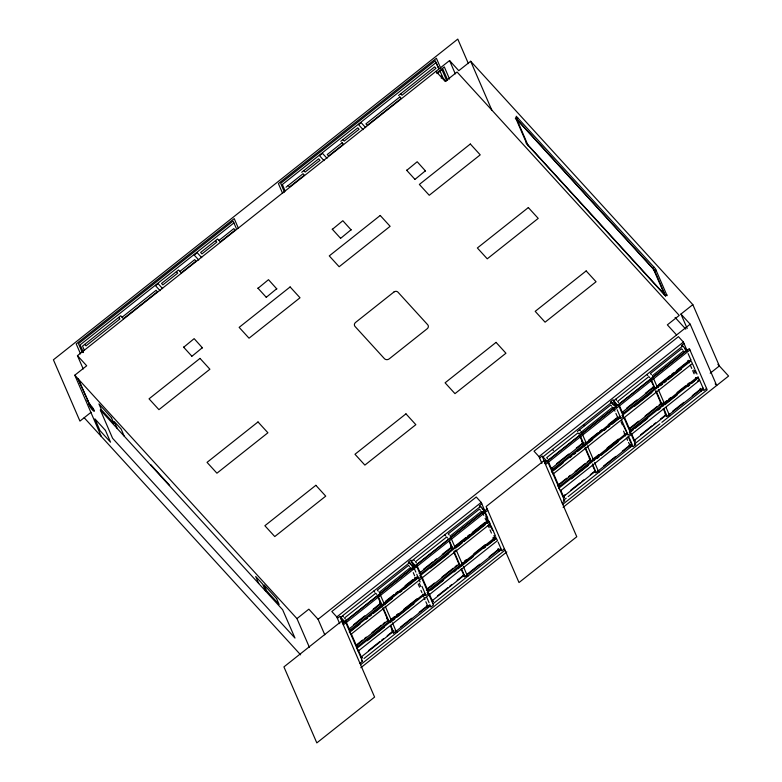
<?xml version="1.0" encoding="UTF-8"?>
<svg xmlns="http://www.w3.org/2000/svg" width="782" height="782" viewBox="0 0 782 782"><rect width="100%" height="100%" fill="white"/><g stroke="black" fill="none" stroke-linecap="round" stroke-linejoin="round"><path stroke-width="1.17" d="M88.092 400.883L78.092 378.82L87.76 400.521M343.21 624.007L340.405 617.526L409.641 562.61L414.264 568.602M487.812 518.251L484.537 510.695L480.578 506.355L480.256 506.932L479.268 505.846L481.82 503.823M492.523 530.479L484.214 511.262L484.537 510.695L415.301 565.601L411.342 561.271L480.578 506.355M615.463 407.178L615.786 406.601L611.827 402.271L542.591 457.177L545.396 463.658M686.401 350.913L686.723 350.346L682.764 346.015L682.442 346.582L681.454 345.497L684.006 343.474M233.926 222.919L80.165 344.862L83.508 352.594M301.715 172.284L318.704 158.814L320.024 160.261L305.156 172.05L303.836 170.603M340.796 141.298L357.785 127.818L359.104 129.265L344.236 141.053L342.917 139.616M398.556 95.482L434.665 66.851L435.985 68.298L401.997 95.238L400.687 93.801M122.08 317.238L156.068 290.288L157.377 291.735L123.4 318.685L120.76 315.791L82.54 346.113L84.329 350.258M179.85 271.422L194.718 259.634L196.038 261.08L181.17 272.869L178.531 269.976L161.542 283.455L162.861 284.892L177.729 273.104L176.409 271.657M218.931 240.426L233.798 228.637L235.118 230.084L220.25 241.873L217.611 238.989L200.622 252.459L201.942 253.906L216.8 242.117L215.49 240.67M286.036 187.211L303.035 173.731L304.354 175.178L289.487 186.966L288.167 185.52M83.215 368.948L77.457 355.663L449.552 60.566L458.78 70.683L470.676 61.25L692.832 304.638L719.362 365.947L710.212 373.2M436.708 72.97L444.323 66.929L449.582 79.09M437.138 73.586L442.866 69.041L447.656 80.126M441.175 78.102L442.592 76.988L439.904 70.761M101.328 436.503L74.798 375.204L86.694 365.771L77.457 355.663M90.986 412.339L79.94 421.097L53.411 359.798L457.783 39.1L468.398 63.625M183.623 347.306L194.141 338.645L202.479 347.912M257.972 288.343L268.49 279.682L276.828 288.949M332.321 229.37L342.839 220.72L351.186 229.976M406.669 170.408L417.187 161.757L425.535 171.014M191.864 356.328L202.382 347.677M266.212 297.365L276.73 288.705M340.561 238.402L351.079 229.742M414.91 179.44L425.428 170.779M517.743 117.857L516.472 118.874L517 119.714L653.508 269.282L664.446 294.413L665.629 295.879L666.899 294.863M654.075 267.219L652.794 268.226L653.332 269.076M656.225 270.201L654.954 271.217L653.762 269.673M309.418 647.388L296.955 618.601L308.851 609.168L318.078 619.276L324.784 634.779M687.173 328.469L680.936 314.071L692.832 304.638M318.078 619.276L690.174 324.188L680.936 314.071M336.788 616.939L481.204 502.415L476.258 496.99L331.842 611.524L336.788 616.939L339.711 623.694M538.974 456.6L683.39 342.066L678.444 336.651L534.028 451.185L538.974 456.6L541.897 463.355M337.394 618.357L339.945 616.333L345.879 622.834L362.506 661.269L359.964 663.292M539.58 458.008L542.131 455.994L548.065 462.494L564.692 500.92L562.15 502.943M682.764 346.015L613.528 400.922L616.226 407.148M577.351 431.478L610.693 405.037L611.68 406.122M579.325 433.648L612.677 407.197L614.984 411.224M344.363 621.856L413.6 566.95M546.55 461.507L615.786 406.601M612.726 404.343L611.827 402.271L611.504 402.838L610.517 401.752L613.068 399.739L617.487 405.252L686.723 350.346M342.721 623.44L487.137 508.906M544.907 463.1L689.323 348.567L707.182 389.827L562.757 504.361M378.644 596.255L380.345 594.907L384.011 603.391L382.31 604.74L379.847 602.032M412.407 569.472L414.108 568.123M483.344 513.217L485.045 511.868M343.327 624.857L487.753 510.323M545.513 464.508L689.939 349.974M353.474 624.818L364.735 615.893M373.18 609.198L380.678 603.245M423.473 569.306L432.857 561.867M434.733 560.381L436.61 558.886M442.231 554.428L451.615 546.989M556.598 463.726L568.797 454.059M576.305 448.106L582.864 442.895M626.597 408.214L636.919 400.032M645.355 393.336L652.862 387.383M349.114 628.894L381.01 603.606M419.113 573.382L451.947 547.351M551.3 468.545L584.134 442.514M622.237 412.29L654.133 387.002M385.418 601.348L393.864 594.652M395.741 593.167L397.618 591.681M405.115 585.728L412.622 579.775M455.417 545.836L465.74 537.654M467.616 536.169L469.493 534.683M472.299 532.444L484.498 522.777M588.543 440.256L597.927 432.817M599.804 431.332L601.681 429.846M608.24 424.636L616.685 417.94M658.542 384.744L669.803 375.819M671.679 374.334L673.556 372.848M676.362 370.609L688.561 360.942M383.874 603.196L416.708 577.165M454.811 546.941L487.636 520.91M586.06 442.856L617.956 417.559M656.059 387.344L689.832 360.561M380.013 603.147L381.411 605.17L350.189 629.93L349.29 628.445M450.95 546.892L452.348 548.915L421.127 573.675L420.227 572.189M551.887 469.044L552.375 469.591L583.597 444.831L582.199 442.798M622.814 412.788L623.313 413.336L654.534 388.576L653.136 386.543M417.784 576.617L416.083 577.966L415.584 577.419M451.273 538.651L454.948 547.136L453.247 548.485L450.774 545.777M488.721 520.362L487.02 521.702L485.114 518.495M582.531 434.557L586.197 443.052L584.506 444.391L581.534 441.146M619.97 416.268L618.269 417.617L617.78 417.07M653.459 378.302L657.134 386.787L655.433 388.136L653.459 385.976M690.907 360.013L689.206 361.362L688.219 360.277M419.895 575.894L488.603 521.399L489.591 522.484L490.197 523.901L350.874 634.388M620.273 416.972L551.466 471.546L552.454 472.631M621.973 415.623L690.789 361.059L691.777 362.134L692.383 363.552L553.069 474.048M350.434 631.612L359.974 624.036M365.702 619.5L367.608 617.985M369.524 616.47L371.43 614.955M373.337 613.45L392.515 598.23M400.061 592.257L401.977 590.733M403.874 589.227L418.184 577.878M430.589 568.035L448.721 553.656M462.084 543.06L455.886 547.977L454.977 546.501M463.99 541.555L485.211 524.722M486.893 523.383L489.229 521.535M552.62 471.263L563.118 462.934M569.795 457.636L571.71 456.121M573.617 454.616L575.523 453.101M577.429 451.585L592.697 439.474M604.154 430.393L606.06 428.878M607.966 427.363L609.882 425.858M611.788 424.343L620.37 417.529M634.691 406.181L651.865 392.554M660.458 385.741L662.364 384.226M664.27 382.721L666.176 381.205M668.092 379.69L681.445 369.094M415.301 565.601L416.816 566.579L421.205 576.725L418.653 578.739L417.666 577.654M619.002 406.239L623.391 416.376L620.84 418.399L619.852 417.314M454.479 551.32L456.17 549.971L462.191 563.881L460.49 565.23L458.516 563.06L453.883 552.356M362.594 640.067L356.035 645.277L356.504 645.834L351.411 634.065M364.471 638.581L366.347 637.095M371.978 632.628L381.362 625.189M383.239 623.704L385.106 622.218M434.469 583.069L426.972 589.022L427.431 589.579L421.879 576.735M441.977 577.116L453.228 568.191M455.104 566.706L456.981 565.22M558.221 484.928L566.657 478.232M568.534 476.746L570.41 475.26M575.102 471.536L585.425 463.355M587.302 461.869L589.169 460.383M638.532 421.234L629.158 428.673L629.627 429.23L624.525 417.461M645.101 416.024L657.291 406.357M659.167 404.871L661.044 403.385M356.357 645.639L388.253 620.341M426.356 590.127L459.19 564.086M557.615 486.033L590.439 460.002M629.481 429.035L662.315 402.994M394.539 616.607L390.785 619.579L391.254 620.136L389.563 621.485L387.579 619.315L382.955 608.611M396.415 615.111L398.292 613.626M403.923 609.168L417.05 598.748M464.537 561.095L466.414 559.599M473.921 553.656L485.172 544.722M592.981 459.23L598.601 454.772M607.047 448.076L618.298 439.142M663.908 402.974L666.723 400.746M668.6 399.26L670.477 397.764M677.046 392.564L685.482 385.868M687.358 384.382L689.235 382.887M356.944 646.137L357.433 646.675L388.654 621.915L387.256 619.891M390.179 620.683L423.013 594.643M427.881 589.872L428.37 590.42L459.591 565.66L458.692 564.174M462.054 563.685L494.889 537.645L493.97 535.523M559.13 485.788L559.619 486.326L590.84 461.566L589.941 460.08M593.303 459.591L625.199 434.303M630.067 429.533L630.556 430.071L661.777 405.311L660.379 403.287M663.302 404.079L696.136 378.048M425.027 593.352L423.326 594.701L422.837 594.164M495.964 537.097L494.263 538.446L493.276 537.361M587.429 445.877L593.44 459.787L591.749 461.136L589.276 458.428M627.213 433.013L625.512 434.352L625.023 433.815M658.356 389.622L664.377 403.532L662.677 404.88L660.213 402.173M698.15 376.748L696.449 378.097L695.951 377.559M356.524 648.63L425.33 594.066M427.138 592.629L495.847 538.143L496.834 539.228L497.44 540.645L358.127 651.132M627.516 433.717L558.71 488.291L559.697 489.366M629.324 432.29L698.033 377.794L699.02 378.879L699.636 380.296L560.313 490.783M367.217 640.781L384.402 627.154M390.071 622.658L392.193 620.976L390.795 618.953M392.984 620.351L394.9 618.836M396.806 617.321L413.981 603.694M423.521 596.128L425.428 594.613M431.156 590.078L443.56 580.234M454.059 571.916L455.965 570.401M457.881 568.885L473.149 556.774M483.638 548.456L485.554 546.941M487.46 545.425L496.052 538.612L495.847 538.143M571.319 478.916L588.494 465.3M597.086 458.487L598.992 456.971M600.899 455.456L618.073 441.84M631.436 431.244L633.342 429.729M635.258 428.213L647.662 418.38M658.151 410.051L660.067 408.536M664.837 404.753L677.241 394.92M687.74 386.591L689.646 385.076M691.552 383.561L698.033 377.794M421.811 578.133L428.448 593.46L425.897 595.483L424.909 594.398M697.671 380.932L699.372 379.583M368.43 650.644L379.69 641.719M381.567 640.223L383.444 638.738M387.198 635.766L392.818 631.299M437.49 595.874L447.812 587.693M449.689 586.207L451.566 584.711M457.187 580.254L462.817 575.787M563.118 496.247L564.995 494.762M570.625 490.294L580 482.856M581.876 481.37L583.753 479.884M590.322 474.674L595.004 470.95M640.614 434.782L651.875 425.858M653.752 424.372L655.629 422.886M660.321 419.162L665.941 414.695M361.255 656.958L394.089 630.918M432.192 600.703L464.088 575.405M563.451 496.609L595.337 471.311M634.378 440.354L666.274 415.056M400.374 627.174L411.635 618.249M419.142 612.296L427.578 605.6M467.558 573.9L479.757 564.223M489.131 556.784L498.515 549.345M603.499 466.082L615.698 456.414M622.267 451.204L629.764 445.261M672.559 411.322L683.82 402.388M692.256 395.692L699.763 389.749M396.015 631.26L427.91 605.962M466.013 575.748L498.848 549.707M598.201 470.911L631.035 444.87M669.138 414.656L701.034 389.358M392.476 622.804L396.151 631.455L394.46 632.804L391.489 629.549M429.924 604.672L428.223 606.021L427.734 605.483M463.403 566.549L467.089 575.2L465.388 576.549L463.413 574.379M500.861 548.417L499.16 549.766L498.173 548.681M594.672 462.621L598.347 471.106L596.646 472.455L594.662 470.285M666.068 407.422L669.275 414.851L667.584 416.2L666.098 414.577M703.047 388.067L701.346 389.416L700.359 388.331M364.041 658.503L430.432 605.855L429.905 605.952L430.892 607.037L433.443 605.014L429.054 594.877M433.081 603.753L501.37 549.599L500.842 549.697L501.829 550.782L504.38 548.759M563.382 500.412L566.227 498.154M568.123 496.648L632.618 445.505L632.091 445.603L628.142 436.483M634.319 444.156L659.93 423.844M661.826 422.348L703.556 389.25L699.812 380.599M631.24 434.528L635.629 444.665L633.088 446.688L632.091 445.603M706.566 388.41L704.015 390.433L703.028 389.348L703.556 389.25M360.57 664.71L504.996 550.176M360.825 667.72L506.804 551.945M563.089 507.313L728.589 376.054L717.896 364.334M617.487 405.252L618.015 405.154M664.446 294.413L527.703 144.641L517 119.714M667.085 295.684L655.384 268.666L516.218 116.235L516.609 117.232M516.775 119.587L515.328 118.248M527.449 144.25L526.003 142.91M675.101 317.453L685.794 329.173M441.273 75.541L445.945 81.524M435.955 71.348L445.193 81.455L457.079 72.022L679.245 315.42L667.349 324.853L676.577 334.96M684.758 348.811L685.257 349.358M686.244 350.444L686.733 350.981M715.159 383.806L716.693 385.487L690.174 324.188M682.618 349.857L681.63 348.782L650.409 373.542L651.396 374.617M684.602 352.027L683.605 350.942L652.384 375.702L653.381 376.787M687.896 360.844L689.294 362.877M695.628 378.126L696.537 379.612M700.037 388.908L701.434 390.932M646.87 374.48L647.858 375.555M649.842 377.726L648.855 376.641L617.633 401.401L618.621 402.486M657.163 386.152L658.073 387.637M656.645 386.249L657.134 386.787M654.035 388.028L654.534 388.576M664.417 402.886L665.316 404.372M663.889 402.994L664.377 403.532M662.207 404.978L663.195 406.063M661.279 404.773L661.777 405.311M669.314 414.206L670.213 415.692M668.786 414.313L669.275 414.851M665.111 413.492L665.599 414.03L663.302 408.722M665.277 414.607L666.675 416.63M406.572 170.173L414.812 179.205M615.649 399.231L616.646 400.316M365.653 127.622L361.137 122.676L358.586 124.69L363.112 129.646M614.036 402.095L615.033 403.18M616.021 404.265L617.008 405.35M622.413 411.85L623.313 413.336M621.886 411.948L622.374 412.485L619.168 405.066M613.332 404.529L614.32 405.614M615.307 406.699L615.805 407.236M622.404 415.291L623.391 416.376M614.105 408.585L614.593 409.123M629.158 428.047L630.556 430.071M617.457 417.647L618.357 419.132M634.554 439.904L635.453 441.39M634.026 440.002L634.525 440.549L631.309 433.12M634.642 443.59L635.629 444.665M624.202 433.844L625.6 435.867M629.099 445.163L630.497 447.187M583.655 424.616L584.643 425.701M579.472 429.797L580.469 430.882M581.456 431.957L582.854 433.99M578.905 433.981L577.918 432.896L546.696 457.656L547.683 458.741M327.003 158.277L322.477 153.331L319.506 155.686L324.031 160.633M586.236 442.407L587.135 443.893M585.708 442.504L586.197 443.052M583.108 444.284L583.597 444.831M592.981 458.604L594.379 460.627M592.952 459.249L593.44 459.787M590.351 461.028L590.84 461.566M598.377 470.461L599.276 471.947M597.849 470.568L598.347 471.106M594.838 471.399L595.737 472.885M552.434 449.376L553.421 450.461M545.083 460.52L546.071 461.605M551.476 468.105L552.375 469.591M550.948 468.203L551.447 468.741L548.231 461.321M332.223 229.136L340.463 238.168M558.221 484.302L559.619 486.326M558.192 484.948L558.69 485.485L553.128 472.641M563.617 496.159L564.516 497.645L564.027 497.108M563.089 496.257L563.587 496.805L560.831 490.441M482.074 508.623L483.071 509.708M484.214 511.262L485.202 512.347M480.431 510.206L479.444 509.121L448.223 533.881L449.21 534.966M482.406 512.376L481.419 511.291L450.197 536.051L451.595 538.075M486.199 521.741L487.108 523.217M492.953 537.938L494.351 539.961M497.851 549.257L499.248 551.281M257.874 288.099L266.115 297.131M201.697 257.649L197.181 252.703L194.2 255.059L198.726 260.015M444.684 534.82L445.672 535.905M447.656 538.075L446.669 536.99L415.447 561.75L416.435 562.835M454.459 546.598L454.948 547.136M451.849 548.378L452.348 548.915M461.732 562.698L463.13 564.721M461.703 563.333L462.191 563.881M467.128 574.555L468.027 576.041M466.6 574.653L467.089 575.2M463.091 574.946L464.488 576.979L463.99 576.432M413.463 559.58L414.46 560.665M162.617 288.646L158.101 283.69L155.55 285.713L160.075 290.669M411.85 562.444L412.837 563.529M413.834 564.614L414.822 565.699M419.699 572.297L420.188 572.835L416.982 565.406M411.635 565.415L412.134 565.963M413.121 567.038L413.619 567.585M420.208 575.64L421.205 576.725M409.494 566.461L408.507 565.386L377.286 590.136L378.273 591.221M411.479 568.631L410.482 567.546L379.27 592.306L380.257 593.391M427.471 588.934L428.37 590.42M414.773 577.448L416.171 579.482M427.461 592.375L428.448 593.46M432.368 600.253L433.267 601.739L432.778 601.192M431.84 600.351L432.329 600.899L429.123 593.47M422.515 594.731L423.414 596.216M426.913 605.512L428.311 607.536M183.516 347.071L191.756 356.093M373.747 591.075L374.744 592.16M376.719 594.33L375.731 593.245L344.51 618.005L345.497 619.09M384.05 602.756L384.949 604.242M383.522 602.854L384.011 603.391M380.912 604.633L381.411 605.17M118.639 317.472L119.959 318.919L85.981 345.869L84.661 344.422M386.591 618.23L387.09 618.777M388.165 621.377L388.654 621.915M396.191 630.81L397.09 632.296M395.663 630.908L396.151 631.455M392.153 631.211L393.551 633.234L393.063 632.687M342.536 615.835L343.523 616.92M340.913 618.699L341.91 619.784M342.897 620.869L343.885 621.954M348.762 628.552L349.261 629.09L346.045 621.661M350.268 632.98L349.28 631.895L418.087 577.321L416.738 574.213M356.035 644.651L357.433 646.675M361.431 656.509L362.33 657.994L361.841 657.447M360.903 656.606L361.401 657.154L358.185 649.725M361.519 660.184L362.506 661.269M74.798 375.204L296.955 618.601M150.838 464.713L169.694 485.368M84.182 417.725L300.62 654.847M664.211 294.208L664.485 295.254M683.39 342.066L687.241 350.952M688.121 353.581L690.926 360.072M692.803 364.392L694.67 368.713M695.139 369.798L697.006 374.119M693.859 369.876L695.237 373.053M690.369 365.243L691.757 368.459M692.686 370.6L694.074 373.806M651.23 379.632L654.446 387.061M656.137 390.951L661.689 403.795M663.84 408.751L666.587 415.115M651.162 380.668L652.999 384.91M655.609 390.941L660.702 402.71M527.879 144.846L528.163 145.892M470.676 61.25L491.819 110.115M623.997 417.793L630.634 433.111L628.083 435.134L623.782 426.385M617.135 409.709L620.478 417.451M621.661 420.169L623.733 424.958M623.968 425.516L626.753 431.938M629.354 437.959L632.11 444.323L630.409 445.672L628.503 442.465M621.084 421.889L622.462 425.066M615.903 413.346L617.281 416.532M623.596 431.136L624.525 433.277M626.665 438.223L627.584 440.344M449.552 60.566L455.3 73.86M441.869 69.461L446.639 80.487M440.716 68.21L436.405 58.269L278.402 183.584L282.644 193.398M438.106 66.607L439.005 68.689M438.028 66.988L436.112 62.58L282.351 184.523L285.166 191.023M438.643 68.493L435.281 60.742L280.67 183.359L284.482 192.157M580.303 435.887L583.509 443.316M585.2 447.216L590.762 460.051M592.443 463.941L595.659 471.37M579.765 435.867L582.522 442.231M585.141 448.272L589.765 458.966M592.375 464.977L594.203 469.229M481.204 502.415L485.045 511.301M491.086 525.817L493.188 530.675M493.422 531.222L495.495 536.032M498.095 542.034L500.9 548.514M485.827 516.716L487.186 519.854M488.916 523.852L490.294 527.039M482.817 513.197L483.735 515.318M488.183 525.592L489.102 527.733M490.031 529.873L491.419 533.08M449.503 541.036L452.26 547.4M453.951 551.3L459.503 564.145M461.644 569.091L464.4 575.464M449.435 542.073L451.273 546.315M461.116 569.071L462.954 573.314M414.04 567.488L410.882 560.078L408.331 562.102L409.318 563.187L409.641 562.61L410.54 564.692M414.499 569.022L415.848 572.131M419.172 579.833L420.12 582.023M422.016 586.402L424.861 592.971M426.845 597.556L429.083 602.736M419.357 583.294L420.736 586.48M413.258 572.629L414.636 575.816M418.175 583.988L419.563 587.194M420.951 590.41L421.879 592.551M424.02 597.507L424.939 599.628M425.858 601.749L427.236 604.936M238.471 228.432L234.219 218.618L76.216 343.924L80.517 353.865M236.272 228.344L233.095 221.081L78.483 343.699L82.315 352.565M385.243 606.226L391.254 620.136M378.117 596.236L381.323 603.655M383.014 607.555L388.566 620.4M390.717 625.356L393.463 631.719M378.038 597.272L380.335 602.58M390.638 626.392L392.476 630.634M265.685 591.163L262.625 584.086L255.704 576.5L258.764 583.577M124.211 436.161L121.151 429.083L114.221 421.498L117.29 428.575M87.242 400.286L90.213 404.871L87.242 400.286M89.109 404.05C92.569 410.99 96.929 411.479 88.601 403.502C91.817 412.456 99.705 414.998 89.109 404.05M342.105 142.744L327.247 154.533L328.557 155.98L343.425 144.181L342.105 142.744M399.876 96.929L365.898 123.879L367.217 125.325L401.195 98.376L399.876 96.929M200.016 358.4L149.039 398.83L158.932 409.66L209.899 369.231L200.016 358.4M290.122 286.945L239.145 327.365L249.038 338.195L300.014 297.776L290.122 286.945M380.228 215.48L329.261 255.9L339.144 266.74L390.12 226.311L380.228 215.48M470.334 144.015L419.367 184.444L429.25 195.275L480.226 154.856L470.334 144.015M393.884 292.048L355.566 322.438A3.138 2.776 -23.4 0 0 355.018 326.436L384.431 358.664A3.509 3.099 -23.4 0 0 389.27 358.821L427.197 328.733A3.099 2.737 -23.4 0 0 427.734 324.784L397.979 292.175A2.972 2.62 -23.4 0 0 393.884 292.048M258.011 421.948L207.044 462.367L216.927 473.198L267.903 432.778L258.011 421.948M528.339 207.562L477.362 247.982L487.254 258.822L538.221 218.393L528.339 207.562M315.85 485.309L264.873 525.729L274.765 536.56L325.732 496.14L315.85 485.309M405.956 413.844L354.979 454.264L364.871 465.104L415.838 424.675L405.956 413.844M496.062 342.379L445.085 382.809L454.977 393.639L505.944 353.22L496.062 342.379M586.168 270.924L535.201 311.344L545.083 322.184L596.06 281.755L586.168 270.924M341.695 621.084L283.925 666.899L316.818 742.9L374.588 697.085L341.695 621.084M543.881 460.735L486.121 506.55L519.004 582.551L576.774 536.735L543.881 460.735M100.35 410.022L112.598 438.311L294.98 638.073L282.625 609.716L100.35 410.022M654.231 269.751L515.592 117.857L526.98 144.171L665.619 296.055L654.231 269.751M111.464 417.676L98.943 403.952L101.494 409.846L114.016 423.57L111.464 417.676M276.593 598.582L264.072 584.868L266.623 590.762L279.145 604.486L276.593 598.582M105.443 430.393L94.896 418.839L99.998 430.628L110.545 442.182L105.443 430.393"/></g></svg>
